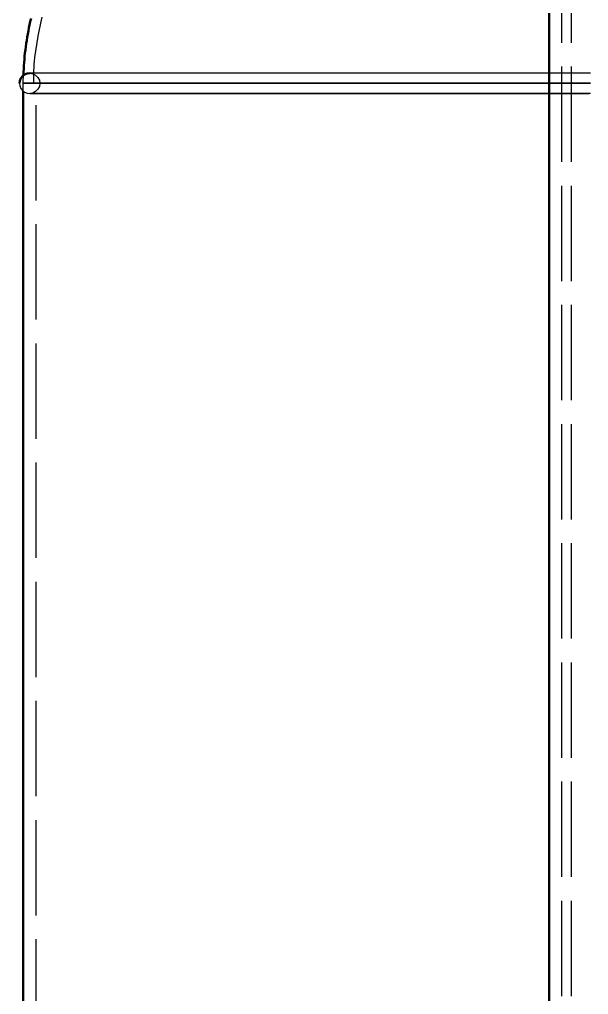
# Model space of a CAD drawing. Header units: millimetres. Extents: x 0 to 420, y 0 to 297.
# Drawn here: x 146.18 to 164.08, y 204.76 to 235.44 of the extents above; entities that cross this region are included whole.
import ezdxf

# ---------------------------------------------------------------- set-up
doc = ezdxf.new("R2010")
doc.units = ezdxf.units.MM
doc.linetypes.add('ISO02-TRAZOS', pattern=[3.75, 3, -0.75])
doc.layers.add('01-VISIBLE', color=7, linetype='CONTINUOUS', lineweight=50)
doc.layers.add('02-OCULTA', color=4, linetype='ISO02-TRAZOS', lineweight=25)

msp = doc.modelspace()

# ---------------------------------------------------------------- linework, layer by layer
at = {"layer": '01-VISIBLE'}
for p, q in [((162.849, 246.642), (162.849, 174.58)), ((146.299, 167.68), (146.299, 233.185))]:
    msp.add_line(p, q, dxfattribs=at)
for points in [[(146.302, 233.687), (146.306, 233.788), (146.31, 233.888), (146.316, 233.988), (146.323, 234.088), (146.331, 234.188), (146.341, 234.288), (146.351, 234.388), (146.363, 234.488), (146.376, 234.588), (146.39, 234.687), (146.405, 234.786), (146.421, 234.885), (146.439, 234.984), (146.457, 235.083), (146.477, 235.181), (146.497, 235.28), (146.519, 235.378), (146.542, 235.475)], [(146.499, 233.755), (146.416, 233.744), (146.339, 233.712), (146.272, 233.661), (146.221, 233.595), (146.189, 233.518), (146.179, 233.435)]]:
    msp.add_lwpolyline(points, dxfattribs=at)
at = {"layer": '02-OCULTA'}
for p, q in [((163.249, 140.96), (163.249, 246.1)), ((163.549, 140.96), (163.549, 246.1)), ((146.299, 233.185), (146.299, 233.435)), ((146.699, 136), (146.699, 233.435))]:
    msp.add_line(p, q, dxfattribs=at)
for points in [[(146.882, 235.52), (146.859, 235.422), (146.837, 235.324), (146.816, 235.226), (146.797, 235.127), (146.778, 235.029), (146.76, 234.93), (146.743, 234.831), (146.726, 234.732), (146.709, 234.633), (146.693, 234.534), (146.677, 234.435), (146.662, 234.336), (146.65, 234.236), (146.639, 234.137), (146.631, 234.037), (146.626, 233.936), (146.623, 233.836), (146.621, 233.736), (146.62, 233.635), (146.619, 233.535), (146.619, 233.435)], [(146.299, 233.435), (146.299, 233.477), (146.299, 233.519), (146.299, 233.561), (146.3, 233.603), (146.301, 233.645), (146.302, 233.687)], [(164.148, 233.755), (164.047, 233.755), (163.947, 233.755), (163.847, 233.755), (163.747, 233.755), (163.646, 233.755), (163.546, 233.755), (163.446, 233.755), (163.345, 233.755), (163.245, 233.755), (163.145, 233.755), (163.045, 233.755), (162.944, 233.755), (162.844, 233.755), (162.744, 233.755), (162.643, 233.755), (162.543, 233.755), (162.443, 233.755), (162.343, 233.755), (162.242, 233.755), (162.142, 233.755), (162.042, 233.755), (161.942, 233.755), (161.841, 233.755), (161.741, 233.755), (161.641, 233.755), (161.54, 233.755), (161.44, 233.755), (161.34, 233.755), (161.24, 233.755), (161.139, 233.755), (161.039, 233.755), (160.939, 233.755), (160.838, 233.755), (160.738, 233.755), (160.638, 233.755), (160.538, 233.755), (160.437, 233.755), (160.337, 233.755), (160.237, 233.755), (160.137, 233.755), (160.036, 233.755), (159.936, 233.755), (159.836, 233.755), (159.735, 233.755), (159.635, 233.755), (159.535, 233.755), (159.435, 233.755), (159.334, 233.755), (159.234, 233.755), (159.134, 233.755), (159.033, 233.755), (158.933, 233.755), (158.833, 233.755), (158.733, 233.755), (158.632, 233.755), (158.532, 233.755), (158.432, 233.755), (158.331, 233.755), (158.231, 233.755), (158.131, 233.755), (158.031, 233.755), (157.93, 233.755), (157.83, 233.755), (157.73, 233.755), (157.63, 233.755), (157.529, 233.755), (157.429, 233.755), (157.329, 233.755), (157.228, 233.755), (157.128, 233.755), (157.028, 233.755), (156.928, 233.755), (156.827, 233.755), (156.727, 233.755), (156.627, 233.755), (156.526, 233.755), (156.426, 233.755), (156.326, 233.755), (156.226, 233.755), (156.125, 233.755), (156.025, 233.755), (155.925, 233.755), (155.824, 233.755), (155.724, 233.755), (155.624, 233.755), (155.524, 233.755), (155.423, 233.755), (155.323, 233.755), (155.223, 233.755), (155.123, 233.755), (155.022, 233.755), (154.922, 233.755), (154.822, 233.755), (154.721, 233.755), (154.621, 233.755), (154.521, 233.755), (154.421, 233.755), (154.32, 233.755), (154.22, 233.755), (154.12, 233.755), (154.019, 233.755), (153.919, 233.755), (153.819, 233.755), (153.719, 233.755), (153.618, 233.755), (153.518, 233.755), (153.418, 233.755), (153.318, 233.755), (153.217, 233.755), (153.117, 233.755), (153.017, 233.755), (152.916, 233.755), (152.816, 233.755), (152.716, 233.755), (152.616, 233.755), (152.515, 233.755), (152.415, 233.755), (152.315, 233.755), (152.214, 233.755), (152.114, 233.755), (152.014, 233.755), (151.914, 233.755), (151.813, 233.755), (151.713, 233.755), (151.613, 233.755), (151.512, 233.755), (151.412, 233.755), (151.312, 233.755), (151.212, 233.755), (151.111, 233.755), (151.011, 233.755), (150.911, 233.755), (150.811, 233.755), (150.71, 233.755), (150.61, 233.755), (150.51, 233.755), (150.409, 233.755), (150.309, 233.755), (150.209, 233.755), (150.109, 233.755), (150.008, 233.755), (149.908, 233.755), (149.808, 233.755), (149.707, 233.755), (149.607, 233.755), (149.507, 233.755), (149.407, 233.755), (149.306, 233.755), (149.206, 233.755), (149.106, 233.755), (149.006, 233.755), (148.905, 233.755), (148.805, 233.755), (148.705, 233.755), (148.604, 233.755), (148.504, 233.755), (148.404, 233.755), (148.304, 233.755), (148.203, 233.755), (148.103, 233.755), (148.003, 233.755), (147.902, 233.755), (147.802, 233.755), (147.702, 233.755), (147.602, 233.755), (147.501, 233.755), (147.401, 233.755), (147.301, 233.755), (147.2, 233.755), (147.1, 233.755), (147, 233.755), (146.9, 233.755), (146.799, 233.755), (146.699, 233.755), (146.599, 233.755), (146.499, 233.755)], [(164.099, 233.755), (163.999, 233.755), (163.899, 233.755), (163.799, 233.755), (163.699, 233.755), (163.599, 233.755), (163.499, 233.755), (163.399, 233.755), (163.299, 233.755), (163.199, 233.755), (163.099, 233.755), (162.999, 233.755), (162.899, 233.755), (162.799, 233.755), (162.699, 233.755), (162.599, 233.755), (162.499, 233.755), (162.399, 233.755), (162.299, 233.755), (162.199, 233.755), (162.099, 233.755), (161.999, 233.755), (161.899, 233.755), (161.799, 233.755), (161.699, 233.755), (161.599, 233.755), (161.499, 233.755), (161.399, 233.755), (161.299, 233.755), (161.199, 233.755), (161.099, 233.755), (160.999, 233.755), (160.899, 233.755), (160.799, 233.755), (160.699, 233.755), (160.599, 233.755), (160.499, 233.755), (160.399, 233.755), (160.299, 233.755), (160.199, 233.755), (160.099, 233.755), (159.999, 233.755), (159.899, 233.755), (159.799, 233.755), (159.699, 233.755), (159.599, 233.755), (159.499, 233.755), (159.399, 233.755), (159.299, 233.755), (159.199, 233.755), (159.099, 233.755), (158.999, 233.755), (158.899, 233.755), (158.799, 233.755), (158.699, 233.755), (158.599, 233.755), (158.499, 233.755), (158.399, 233.755), (158.299, 233.755), (158.199, 233.755), (158.099, 233.755), (157.999, 233.755), (157.899, 233.755), (157.799, 233.755), (157.699, 233.755), (157.599, 233.755), (157.499, 233.755), (157.399, 233.755), (157.299, 233.755), (157.199, 233.755), (157.099, 233.755), (156.999, 233.755), (156.899, 233.755), (156.799, 233.755), (156.699, 233.755), (156.599, 233.755), (156.499, 233.755), (156.399, 233.755), (156.299, 233.755), (156.199, 233.755), (156.099, 233.755), (155.999, 233.755), (155.899, 233.755), (155.799, 233.755), (155.699, 233.755), (155.599, 233.755), (155.499, 233.755), (155.399, 233.755), (155.299, 233.755), (155.199, 233.755), (155.099, 233.755), (154.999, 233.755), (154.899, 233.755), (154.799, 233.755), (154.699, 233.755), (154.599, 233.755), (154.499, 233.755), (154.399, 233.755), (154.299, 233.755), (154.199, 233.755), (154.099, 233.755), (153.999, 233.755), (153.899, 233.755), (153.799, 233.755), (153.699, 233.755), (153.599, 233.755), (153.499, 233.755), (153.399, 233.755), (153.299, 233.755), (153.199, 233.755), (153.099, 233.755), (152.999, 233.755), (152.899, 233.755), (152.799, 233.755), (152.699, 233.755), (152.599, 233.755), (152.499, 233.755), (152.399, 233.755), (152.299, 233.755), (152.199, 233.755), (152.099, 233.755), (151.999, 233.755), (151.899, 233.755), (151.799, 233.755), (151.699, 233.755), (151.599, 233.755), (151.499, 233.755), (151.399, 233.755), (151.299, 233.755), (151.199, 233.755), (151.099, 233.755), (150.999, 233.755), (150.899, 233.755), (150.799, 233.755), (150.699, 233.755), (150.599, 233.755), (150.499, 233.755), (150.399, 233.755), (150.299, 233.755), (150.199, 233.755), (150.099, 233.755), (149.999, 233.755), (149.899, 233.755), (149.799, 233.755), (149.699, 233.755), (149.599, 233.755), (149.499, 233.755), (149.399, 233.755), (149.299, 233.755), (149.199, 233.755), (149.099, 233.755), (148.999, 233.755), (148.899, 233.755), (148.799, 233.755), (148.699, 233.755), (148.599, 233.755), (148.499, 233.755), (148.399, 233.755), (148.299, 233.755), (148.199, 233.755), (148.099, 233.755), (147.999, 233.755), (147.899, 233.755), (147.799, 233.755), (147.699, 233.755), (147.599, 233.755), (147.499, 233.755), (147.399, 233.755), (147.299, 233.755), (147.199, 233.755), (147.099, 233.755), (146.999, 233.755), (146.899, 233.755), (146.799, 233.755), (146.699, 233.755), (146.599, 233.755), (146.499, 233.755)], [(146.499, 233.755), (146.597, 233.739), (146.687, 233.694), (146.757, 233.623), (146.803, 233.534), (146.819, 233.435), (146.803, 233.336), (146.757, 233.247), (146.687, 233.176), (146.597, 233.13), (146.499, 233.115)], [(146.179, 233.435), (146.189, 233.352), (146.221, 233.275), (146.272, 233.209), (146.339, 233.158), (146.416, 233.126), (146.499, 233.115)], [(164.148, 233.435), (164.047, 233.435), (163.947, 233.435), (163.847, 233.435), (163.747, 233.435), (163.646, 233.435), (163.546, 233.435), (163.446, 233.435), (163.345, 233.435), (163.245, 233.435), (163.145, 233.435), (163.045, 233.435), (162.944, 233.435), (162.844, 233.435), (162.744, 233.435), (162.644, 233.435), (162.543, 233.435), (162.443, 233.435), (162.343, 233.435), (162.242, 233.435), (162.142, 233.435), (162.042, 233.435), (161.942, 233.435), (161.841, 233.435), (161.741, 233.435), (161.641, 233.435), (161.541, 233.435), (161.44, 233.435), (161.34, 233.435), (161.24, 233.435), (161.139, 233.435), (161.039, 233.435), (160.939, 233.435), (160.839, 233.435), (160.738, 233.435), (160.638, 233.435), (160.538, 233.435), (160.437, 233.435), (160.337, 233.435), (160.237, 233.435), (160.137, 233.435), (160.036, 233.435), (159.936, 233.435), (159.836, 233.435), (159.736, 233.435), (159.635, 233.435), (159.535, 233.435), (159.435, 233.435), (159.334, 233.435), (159.234, 233.435), (159.134, 233.435), (159.034, 233.435), (158.933, 233.435), (158.833, 233.435), (158.733, 233.435), (158.632, 233.435), (158.532, 233.435), (158.432, 233.435), (158.332, 233.435), (158.231, 233.435), (158.131, 233.435), (158.031, 233.435), (157.931, 233.435), (157.83, 233.435), (157.73, 233.435), (157.63, 233.435), (157.529, 233.435), (157.429, 233.435), (157.329, 233.435), (157.229, 233.435), (157.128, 233.435), (157.028, 233.435), (156.928, 233.435), (156.828, 233.435), (156.727, 233.435), (156.627, 233.435), (156.527, 233.435), (156.426, 233.435), (156.326, 233.435), (156.226, 233.435), (156.126, 233.435), (156.025, 233.435), (155.925, 233.435), (155.825, 233.435), (155.724, 233.435), (155.624, 233.435), (155.524, 233.435), (155.424, 233.435), (155.323, 233.435), (155.223, 233.435), (155.123, 233.435), (155.023, 233.435), (154.922, 233.435), (154.822, 233.435), (154.722, 233.435), (154.621, 233.435), (154.521, 233.435), (154.421, 233.435), (154.321, 233.435), (154.22, 233.435), (154.12, 233.435), (154.02, 233.435), (153.92, 233.435), (153.819, 233.435), (153.719, 233.435), (153.619, 233.435), (153.518, 233.435), (153.418, 233.435), (153.318, 233.435), (153.218, 233.435), (153.117, 233.435), (153.017, 233.435), (152.917, 233.435), (152.816, 233.435), (152.716, 233.435), (152.616, 233.435), (152.516, 233.435), (152.415, 233.435), (152.315, 233.435), (152.215, 233.435), (152.115, 233.435), (152.014, 233.435), (151.914, 233.435), (151.814, 233.435), (151.713, 233.435), (151.613, 233.435), (151.513, 233.435), (151.413, 233.435), (151.312, 233.435), (151.212, 233.435), (151.112, 233.435), (151.012, 233.435), (150.911, 233.435), (150.811, 233.435), (150.711, 233.435), (150.61, 233.435), (150.51, 233.435), (150.41, 233.435), (150.31, 233.435), (150.209, 233.435), (150.109, 233.435), (150.009, 233.435), (149.908, 233.435), (149.808, 233.435), (149.708, 233.435), (149.608, 233.435), (149.507, 233.435), (149.407, 233.435), (149.307, 233.435), (149.207, 233.435), (149.106, 233.435), (149.006, 233.435), (148.906, 233.435), (148.805, 233.435), (148.705, 233.435), (148.605, 233.435), (148.505, 233.435), (148.404, 233.435), (148.304, 233.435), (148.204, 233.435), (148.103, 233.435), (148.003, 233.435), (147.903, 233.435), (147.803, 233.435), (147.702, 233.435), (147.602, 233.435), (147.502, 233.435), (147.402, 233.435), (147.301, 233.435), (147.201, 233.435), (147.101, 233.435), (147, 233.435), (146.9, 233.435), (146.8, 233.435), (146.7, 233.435), (146.599, 233.435), (146.499, 233.435), (146.399, 233.435), (146.299, 233.435)], [(146.299, 233.435), (146.399, 233.435), (146.499, 233.435), (146.599, 233.435), (146.699, 233.435), (146.799, 233.435), (146.899, 233.435), (146.999, 233.435), (147.099, 233.435), (147.199, 233.435), (147.299, 233.435), (147.399, 233.435), (147.499, 233.435), (147.599, 233.435), (147.699, 233.435), (147.799, 233.435), (147.899, 233.435), (147.999, 233.435), (148.099, 233.435), (148.199, 233.435), (148.299, 233.435), (148.399, 233.435), (148.499, 233.435), (148.599, 233.435), (148.699, 233.435), (148.799, 233.435), (148.899, 233.435), (148.999, 233.435), (149.099, 233.435), (149.199, 233.435), (149.299, 233.435), (149.399, 233.435), (149.499, 233.435), (149.599, 233.435), (149.699, 233.435), (149.799, 233.435), (149.899, 233.435), (149.999, 233.435), (150.099, 233.435), (150.199, 233.435), (150.299, 233.435), (150.399, 233.435), (150.499, 233.435), (150.599, 233.435), (150.699, 233.435), (150.799, 233.435), (150.899, 233.435), (150.999, 233.435), (151.099, 233.435), (151.199, 233.435), (151.299, 233.435), (151.399, 233.435), (151.499, 233.435), (151.599, 233.435), (151.699, 233.435), (151.799, 233.435), (151.899, 233.435), (151.999, 233.435), (152.099, 233.435), (152.199, 233.435), (152.299, 233.435), (152.399, 233.435), (152.499, 233.435), (152.599, 233.435), (152.699, 233.435), (152.799, 233.435), (152.899, 233.435), (152.999, 233.435), (153.099, 233.435), (153.199, 233.435), (153.299, 233.435), (153.399, 233.435), (153.499, 233.435), (153.599, 233.435), (153.699, 233.435), (153.799, 233.435), (153.899, 233.435), (153.999, 233.435), (154.099, 233.435), (154.199, 233.435), (154.299, 233.435), (154.399, 233.435), (154.499, 233.435), (154.599, 233.435), (154.699, 233.435), (154.799, 233.435), (154.899, 233.435), (154.999, 233.435), (155.099, 233.435), (155.199, 233.435), (155.299, 233.435), (155.399, 233.435), (155.499, 233.435), (155.599, 233.435), (155.699, 233.435), (155.799, 233.435), (155.899, 233.435), (155.999, 233.435), (156.099, 233.435), (156.199, 233.435), (156.299, 233.435), (156.399, 233.435), (156.499, 233.435), (156.599, 233.435), (156.699, 233.435), (156.799, 233.435), (156.899, 233.435), (156.999, 233.435), (157.099, 233.435), (157.199, 233.435), (157.299, 233.435), (157.399, 233.435), (157.499, 233.435), (157.599, 233.435), (157.699, 233.435), (157.799, 233.435), (157.899, 233.435), (157.999, 233.435), (158.099, 233.435), (158.199, 233.435), (158.299, 233.435), (158.399, 233.435), (158.499, 233.435), (158.599, 233.435), (158.699, 233.435), (158.799, 233.435), (158.899, 233.435), (158.999, 233.435), (159.099, 233.435), (159.199, 233.435), (159.299, 233.435), (159.399, 233.435), (159.499, 233.435), (159.599, 233.435), (159.699, 233.435), (159.799, 233.435), (159.899, 233.435), (159.999, 233.435), (160.099, 233.435), (160.199, 233.435), (160.299, 233.435), (160.399, 233.435), (160.499, 233.435), (160.599, 233.435), (160.699, 233.435), (160.799, 233.435), (160.899, 233.435), (160.999, 233.435), (161.099, 233.435), (161.199, 233.435), (161.299, 233.435), (161.399, 233.435), (161.499, 233.435), (161.599, 233.435), (161.699, 233.435), (161.799, 233.435), (161.899, 233.435), (161.999, 233.435), (162.099, 233.435), (162.199, 233.435), (162.299, 233.435), (162.399, 233.435), (162.499, 233.435), (162.599, 233.435), (162.699, 233.435), (162.799, 233.435), (162.899, 233.435), (162.999, 233.435), (163.099, 233.435), (163.199, 233.435), (163.299, 233.435), (163.399, 233.435), (163.499, 233.435), (163.599, 233.435), (163.699, 233.435), (163.799, 233.435), (163.899, 233.435), (163.999, 233.435), (164.099, 233.435)], [(164.148, 233.435), (164.047, 233.435), (163.947, 233.435), (163.847, 233.435), (163.747, 233.435), (163.646, 233.435), (163.546, 233.435), (163.446, 233.435), (163.345, 233.435), (163.245, 233.435), (163.145, 233.435), (163.045, 233.435), (162.944, 233.435), (162.844, 233.435), (162.744, 233.435), (162.644, 233.435), (162.543, 233.435), (162.443, 233.435), (162.343, 233.435), (162.242, 233.435), (162.142, 233.435), (162.042, 233.435), (161.942, 233.435), (161.841, 233.435), (161.741, 233.435), (161.641, 233.435), (161.541, 233.435), (161.44, 233.435), (161.34, 233.435), (161.24, 233.435), (161.139, 233.435), (161.039, 233.435), (160.939, 233.435), (160.839, 233.435), (160.738, 233.435), (160.638, 233.435), (160.538, 233.435), (160.437, 233.435), (160.337, 233.435), (160.237, 233.435), (160.137, 233.435), (160.036, 233.435), (159.936, 233.435), (159.836, 233.435), (159.736, 233.435), (159.635, 233.435), (159.535, 233.435), (159.435, 233.435), (159.334, 233.435), (159.234, 233.435), (159.134, 233.435), (159.034, 233.435), (158.933, 233.435), (158.833, 233.435), (158.733, 233.435), (158.632, 233.435), (158.532, 233.435), (158.432, 233.435), (158.332, 233.435), (158.231, 233.435), (158.131, 233.435), (158.031, 233.435), (157.931, 233.435), (157.83, 233.435), (157.73, 233.435), (157.63, 233.435), (157.529, 233.435), (157.429, 233.435), (157.329, 233.435), (157.229, 233.435), (157.128, 233.435), (157.028, 233.435), (156.928, 233.435), (156.828, 233.435), (156.727, 233.435), (156.627, 233.435), (156.527, 233.435), (156.426, 233.435), (156.326, 233.435), (156.226, 233.435), (156.126, 233.435), (156.025, 233.435), (155.925, 233.435), (155.825, 233.435), (155.724, 233.435), (155.624, 233.435), (155.524, 233.435), (155.424, 233.435), (155.323, 233.435), (155.223, 233.435), (155.123, 233.435), (155.023, 233.435), (154.922, 233.435), (154.822, 233.435), (154.722, 233.435), (154.621, 233.435), (154.521, 233.435), (154.421, 233.435), (154.321, 233.435), (154.22, 233.435), (154.12, 233.435), (154.02, 233.435), (153.92, 233.435), (153.819, 233.435), (153.719, 233.435), (153.619, 233.435), (153.518, 233.435), (153.418, 233.435), (153.318, 233.435), (153.218, 233.435), (153.117, 233.435), (153.017, 233.435), (152.917, 233.435), (152.816, 233.435), (152.716, 233.435), (152.616, 233.435), (152.516, 233.435), (152.415, 233.435), (152.315, 233.435), (152.215, 233.435), (152.115, 233.435), (152.014, 233.435), (151.914, 233.435), (151.814, 233.435), (151.713, 233.435), (151.613, 233.435), (151.513, 233.435), (151.413, 233.435), (151.312, 233.435), (151.212, 233.435), (151.112, 233.435), (151.012, 233.435), (150.911, 233.435), (150.811, 233.435), (150.711, 233.435), (150.61, 233.435), (150.51, 233.435), (150.41, 233.435), (150.31, 233.435), (150.209, 233.435), (150.109, 233.435), (150.009, 233.435), (149.908, 233.435), (149.808, 233.435), (149.708, 233.435), (149.608, 233.435), (149.507, 233.435), (149.407, 233.435), (149.307, 233.435), (149.207, 233.435), (149.106, 233.435), (149.006, 233.435), (148.906, 233.435), (148.805, 233.435), (148.705, 233.435), (148.605, 233.435), (148.505, 233.435), (148.404, 233.435), (148.304, 233.435), (148.204, 233.435), (148.103, 233.435), (148.003, 233.435), (147.903, 233.435), (147.803, 233.435), (147.702, 233.435), (147.602, 233.435), (147.502, 233.435), (147.402, 233.435), (147.301, 233.435), (147.201, 233.435), (147.101, 233.435), (147, 233.435), (146.9, 233.435), (146.8, 233.435), (146.7, 233.435), (146.599, 233.435), (146.499, 233.435), (146.399, 233.435), (146.299, 233.435)], [(146.299, 233.435), (146.399, 233.435), (146.499, 233.435), (146.599, 233.435), (146.699, 233.435), (146.799, 233.435), (146.899, 233.435), (146.999, 233.435), (147.099, 233.435), (147.199, 233.435), (147.299, 233.435), (147.399, 233.435), (147.499, 233.435), (147.599, 233.435), (147.699, 233.435), (147.799, 233.435), (147.899, 233.435), (147.999, 233.435), (148.099, 233.435), (148.199, 233.435), (148.299, 233.435), (148.399, 233.435), (148.499, 233.435), (148.599, 233.435), (148.699, 233.435), (148.799, 233.435), (148.899, 233.435), (148.999, 233.435), (149.099, 233.435), (149.199, 233.435), (149.299, 233.435), (149.399, 233.435), (149.499, 233.435), (149.599, 233.435), (149.699, 233.435), (149.799, 233.435), (149.899, 233.435), (149.999, 233.435), (150.099, 233.435), (150.199, 233.435), (150.299, 233.435), (150.399, 233.435), (150.499, 233.435), (150.599, 233.435), (150.699, 233.435), (150.799, 233.435), (150.899, 233.435), (150.999, 233.435), (151.099, 233.435), (151.199, 233.435), (151.299, 233.435), (151.399, 233.435), (151.499, 233.435), (151.599, 233.435), (151.699, 233.435), (151.799, 233.435), (151.899, 233.435), (151.999, 233.435), (152.099, 233.435), (152.199, 233.435), (152.299, 233.435), (152.399, 233.435), (152.499, 233.435), (152.599, 233.435), (152.699, 233.435), (152.799, 233.435), (152.899, 233.435), (152.999, 233.435), (153.099, 233.435), (153.199, 233.435), (153.299, 233.435), (153.399, 233.435), (153.499, 233.435), (153.599, 233.435), (153.699, 233.435), (153.799, 233.435), (153.899, 233.435), (153.999, 233.435), (154.099, 233.435), (154.199, 233.435), (154.299, 233.435), (154.399, 233.435), (154.499, 233.435), (154.599, 233.435), (154.699, 233.435), (154.799, 233.435), (154.899, 233.435), (154.999, 233.435), (155.099, 233.435), (155.199, 233.435), (155.299, 233.435), (155.399, 233.435), (155.499, 233.435), (155.599, 233.435), (155.699, 233.435), (155.799, 233.435), (155.899, 233.435), (155.999, 233.435), (156.099, 233.435), (156.199, 233.435), (156.299, 233.435), (156.399, 233.435), (156.499, 233.435), (156.599, 233.435), (156.699, 233.435), (156.799, 233.435), (156.899, 233.435), (156.999, 233.435), (157.099, 233.435), (157.199, 233.435), (157.299, 233.435), (157.399, 233.435), (157.499, 233.435), (157.599, 233.435), (157.699, 233.435), (157.799, 233.435), (157.899, 233.435), (157.999, 233.435), (158.099, 233.435), (158.199, 233.435), (158.299, 233.435), (158.399, 233.435), (158.499, 233.435), (158.599, 233.435), (158.699, 233.435), (158.799, 233.435), (158.899, 233.435), (158.999, 233.435), (159.099, 233.435), (159.199, 233.435), (159.299, 233.435), (159.399, 233.435), (159.499, 233.435), (159.599, 233.435), (159.699, 233.435), (159.799, 233.435), (159.899, 233.435), (159.999, 233.435), (160.099, 233.435), (160.199, 233.435), (160.299, 233.435), (160.399, 233.435), (160.499, 233.435), (160.599, 233.435), (160.699, 233.435), (160.799, 233.435), (160.899, 233.435), (160.999, 233.435), (161.099, 233.435), (161.199, 233.435), (161.299, 233.435), (161.399, 233.435), (161.499, 233.435), (161.599, 233.435), (161.699, 233.435), (161.799, 233.435), (161.899, 233.435), (161.999, 233.435), (162.099, 233.435), (162.199, 233.435), (162.299, 233.435), (162.399, 233.435), (162.499, 233.435), (162.599, 233.435), (162.699, 233.435), (162.799, 233.435), (162.899, 233.435), (162.999, 233.435), (163.099, 233.435), (163.199, 233.435), (163.299, 233.435), (163.399, 233.435), (163.499, 233.435), (163.599, 233.435), (163.699, 233.435), (163.799, 233.435), (163.899, 233.435), (163.999, 233.435), (164.099, 233.435)], [(164.148, 233.435), (164.048, 233.435), (163.948, 233.435), (163.848, 233.435), (163.747, 233.435), (163.647, 233.435), (163.547, 233.435), (163.447, 233.435), (163.347, 233.435), (163.246, 233.435), (163.146, 233.435), (163.046, 233.435), (162.946, 233.435), (162.846, 233.435), (162.746, 233.435), (162.645, 233.435), (162.545, 233.435), (162.445, 233.435), (162.345, 233.435), (162.245, 233.435), (162.145, 233.435), (162.044, 233.435), (161.944, 233.435), (161.844, 233.435), (161.744, 233.435), (161.644, 233.435), (161.544, 233.435), (161.443, 233.435), (161.343, 233.435), (161.243, 233.435), (161.143, 233.435), (161.043, 233.435), (160.943, 233.435), (160.842, 233.435), (160.742, 233.435), (160.642, 233.435), (160.542, 233.435), (160.442, 233.435), (160.342, 233.435), (160.241, 233.435), (160.141, 233.435), (160.041, 233.435), (159.941, 233.435), (159.841, 233.435), (159.741, 233.435), (159.64, 233.435), (159.54, 233.435), (159.44, 233.435), (159.34, 233.435), (159.24, 233.435), (159.14, 233.435), (159.039, 233.435), (158.939, 233.435), (158.839, 233.435), (158.739, 233.435), (158.639, 233.435), (158.539, 233.435), (158.438, 233.435), (158.338, 233.435), (158.238, 233.435), (158.138, 233.435), (158.038, 233.435), (157.938, 233.435), (157.837, 233.435), (157.737, 233.435), (157.637, 233.435), (157.537, 233.435), (157.437, 233.435), (157.337, 233.435), (157.236, 233.435), (157.136, 233.435), (157.036, 233.435), (156.936, 233.435), (156.836, 233.435), (156.736, 233.435), (156.635, 233.435), (156.535, 233.435), (156.435, 233.435), (156.335, 233.435), (156.235, 233.435), (156.135, 233.435), (156.034, 233.435), (155.934, 233.435), (155.834, 233.435), (155.734, 233.435), (155.634, 233.435), (155.534, 233.435), (155.433, 233.435), (155.333, 233.435), (155.233, 233.435), (155.133, 233.435), (155.033, 233.435), (154.933, 233.435), (154.832, 233.435), (154.732, 233.435), (154.632, 233.435), (154.532, 233.435), (154.432, 233.435), (154.331, 233.435), (154.231, 233.435), (154.131, 233.435), (154.031, 233.435), (153.931, 233.435), (153.831, 233.435), (153.73, 233.435), (153.63, 233.435), (153.53, 233.435), (153.43, 233.435), (153.33, 233.435), (153.23, 233.435), (153.129, 233.435), (153.029, 233.435), (152.929, 233.435), (152.829, 233.435), (152.729, 233.435), (152.629, 233.435), (152.528, 233.435), (152.428, 233.435), (152.328, 233.435), (152.228, 233.435), (152.128, 233.435), (152.028, 233.435), (151.927, 233.435), (151.827, 233.435), (151.727, 233.435), (151.627, 233.435), (151.527, 233.435), (151.427, 233.435), (151.326, 233.435), (151.226, 233.435), (151.126, 233.435), (151.026, 233.435), (150.926, 233.435), (150.826, 233.435), (150.725, 233.435), (150.625, 233.435), (150.525, 233.435), (150.425, 233.435), (150.325, 233.435), (150.225, 233.435), (150.124, 233.435), (150.024, 233.435), (149.924, 233.435), (149.824, 233.435), (149.724, 233.435), (149.624, 233.435), (149.523, 233.435), (149.423, 233.435), (149.323, 233.435), (149.223, 233.435), (149.123, 233.435), (149.023, 233.435), (148.922, 233.435), (148.822, 233.435), (148.722, 233.435), (148.622, 233.435), (148.522, 233.435), (148.422, 233.435), (148.321, 233.435), (148.221, 233.435), (148.121, 233.435), (148.021, 233.435), (147.921, 233.435), (147.821, 233.435), (147.72, 233.435), (147.62, 233.435), (147.52, 233.435), (147.42, 233.435), (147.32, 233.435), (147.22, 233.435), (147.119, 233.435), (147.019, 233.435), (146.919, 233.435), (146.819, 233.435), (146.719, 233.435), (146.619, 233.435)], [(146.619, 233.435), (146.719, 233.435), (146.819, 233.435), (146.919, 233.435), (147.019, 233.435), (147.119, 233.435), (147.22, 233.435), (147.32, 233.435), (147.42, 233.435), (147.52, 233.435), (147.62, 233.435), (147.72, 233.435), (147.821, 233.435), (147.921, 233.435), (148.021, 233.435), (148.121, 233.435), (148.221, 233.435), (148.321, 233.435), (148.422, 233.435), (148.522, 233.435), (148.622, 233.435), (148.722, 233.435), (148.822, 233.435), (148.922, 233.435), (149.023, 233.435), (149.123, 233.435), (149.223, 233.435), (149.323, 233.435), (149.423, 233.435), (149.523, 233.435), (149.624, 233.435), (149.724, 233.435), (149.824, 233.435), (149.924, 233.435), (150.024, 233.435), (150.124, 233.435), (150.225, 233.435), (150.325, 233.435), (150.425, 233.435), (150.525, 233.435), (150.625, 233.435), (150.725, 233.435), (150.826, 233.435), (150.926, 233.435), (151.026, 233.435), (151.126, 233.435), (151.226, 233.435), (151.326, 233.435), (151.427, 233.435), (151.527, 233.435), (151.627, 233.435), (151.727, 233.435), (151.827, 233.435), (151.927, 233.435), (152.028, 233.435), (152.128, 233.435), (152.228, 233.435), (152.328, 233.435), (152.428, 233.435), (152.528, 233.435), (152.629, 233.435), (152.729, 233.435), (152.829, 233.435), (152.929, 233.435), (153.029, 233.435), (153.129, 233.435), (153.23, 233.435), (153.33, 233.435), (153.43, 233.435), (153.53, 233.435), (153.63, 233.435), (153.73, 233.435), (153.831, 233.435), (153.931, 233.435), (154.031, 233.435), (154.131, 233.435), (154.231, 233.435), (154.331, 233.435), (154.432, 233.435), (154.532, 233.435), (154.632, 233.435), (154.732, 233.435), (154.832, 233.435), (154.933, 233.435), (155.033, 233.435), (155.133, 233.435), (155.233, 233.435), (155.333, 233.435), (155.433, 233.435), (155.534, 233.435), (155.634, 233.435), (155.734, 233.435), (155.834, 233.435), (155.934, 233.435), (156.034, 233.435), (156.135, 233.435), (156.235, 233.435), (156.335, 233.435), (156.435, 233.435), (156.535, 233.435), (156.635, 233.435), (156.736, 233.435), (156.836, 233.435), (156.936, 233.435), (157.036, 233.435), (157.136, 233.435), (157.236, 233.435), (157.337, 233.435), (157.437, 233.435), (157.537, 233.435), (157.637, 233.435), (157.737, 233.435), (157.837, 233.435), (157.938, 233.435), (158.038, 233.435), (158.138, 233.435), (158.238, 233.435), (158.338, 233.435), (158.438, 233.435), (158.539, 233.435), (158.639, 233.435), (158.739, 233.435), (158.839, 233.435), (158.939, 233.435), (159.039, 233.435), (159.14, 233.435), (159.24, 233.435), (159.34, 233.435), (159.44, 233.435), (159.54, 233.435), (159.64, 233.435), (159.741, 233.435), (159.841, 233.435), (159.941, 233.435), (160.041, 233.435), (160.141, 233.435), (160.241, 233.435), (160.342, 233.435), (160.442, 233.435), (160.542, 233.435), (160.642, 233.435), (160.742, 233.435), (160.842, 233.435), (160.943, 233.435), (161.043, 233.435), (161.143, 233.435), (161.243, 233.435), (161.343, 233.435), (161.443, 233.435), (161.544, 233.435), (161.644, 233.435), (161.744, 233.435), (161.844, 233.435), (161.944, 233.435), (162.044, 233.435), (162.145, 233.435), (162.245, 233.435), (162.345, 233.435), (162.445, 233.435), (162.545, 233.435), (162.645, 233.435), (162.746, 233.435), (162.846, 233.435), (162.946, 233.435), (163.046, 233.435), (163.146, 233.435), (163.246, 233.435), (163.347, 233.435), (163.447, 233.435), (163.547, 233.435), (163.647, 233.435), (163.747, 233.435), (163.848, 233.435), (163.948, 233.435), (164.048, 233.435), (164.148, 233.435)], [(164.148, 233.435), (164.047, 233.435), (163.947, 233.435), (163.847, 233.435), (163.747, 233.435), (163.646, 233.435), (163.546, 233.435), (163.446, 233.435), (163.345, 233.435), (163.245, 233.435), (163.145, 233.435), (163.045, 233.435), (162.944, 233.435), (162.844, 233.435), (162.744, 233.435), (162.643, 233.435), (162.543, 233.435), (162.443, 233.435), (162.343, 233.435), (162.242, 233.435), (162.142, 233.435), (162.042, 233.435), (161.941, 233.435), (161.841, 233.435), (161.741, 233.435), (161.641, 233.435), (161.54, 233.435), (161.44, 233.435), (161.34, 233.435), (161.239, 233.435), (161.139, 233.435), (161.039, 233.435), (160.939, 233.435), (160.838, 233.435), (160.738, 233.435), (160.638, 233.435), (160.538, 233.435), (160.437, 233.435), (160.337, 233.435), (160.237, 233.435), (160.136, 233.435), (160.036, 233.435), (159.936, 233.435), (159.836, 233.435), (159.735, 233.435), (159.635, 233.435), (159.535, 233.435), (159.434, 233.435), (159.334, 233.435), (159.234, 233.435), (159.134, 233.435), (159.033, 233.435), (158.933, 233.435), (158.833, 233.435), (158.732, 233.435), (158.632, 233.435), (158.532, 233.435), (158.432, 233.435), (158.331, 233.435), (158.231, 233.435), (158.131, 233.435), (158.03, 233.435), (157.93, 233.435), (157.83, 233.435), (157.73, 233.435), (157.629, 233.435), (157.529, 233.435), (157.429, 233.435), (157.328, 233.435), (157.228, 233.435), (157.128, 233.435), (157.028, 233.435), (156.927, 233.435), (156.827, 233.435), (156.727, 233.435), (156.626, 233.435), (156.526, 233.435), (156.426, 233.435), (156.326, 233.435), (156.225, 233.435), (156.125, 233.435), (156.025, 233.435), (155.925, 233.435), (155.824, 233.435), (155.724, 233.435), (155.624, 233.435), (155.523, 233.435), (155.423, 233.435), (155.323, 233.435), (155.223, 233.435), (155.122, 233.435), (155.022, 233.435), (154.922, 233.435), (154.821, 233.435), (154.721, 233.435), (154.621, 233.435), (154.521, 233.435), (154.42, 233.435), (154.32, 233.435), (154.22, 233.435), (154.119, 233.435), (154.019, 233.435), (153.919, 233.435), (153.819, 233.435), (153.718, 233.435), (153.618, 233.435), (153.518, 233.435), (153.417, 233.435), (153.317, 233.435), (153.217, 233.435), (153.117, 233.435), (153.016, 233.435), (152.916, 233.435), (152.816, 233.435), (152.715, 233.435), (152.615, 233.435), (152.515, 233.435), (152.415, 233.435), (152.314, 233.435), (152.214, 233.435), (152.114, 233.435), (152.013, 233.435), (151.913, 233.435), (151.813, 233.435), (151.713, 233.435), (151.612, 233.435), (151.512, 233.435), (151.412, 233.435), (151.312, 233.435), (151.211, 233.435), (151.111, 233.435), (151.011, 233.435), (150.91, 233.435), (150.81, 233.435), (150.71, 233.435), (150.61, 233.435), (150.509, 233.435), (150.409, 233.435), (150.309, 233.435), (150.208, 233.435), (150.108, 233.435), (150.008, 233.435), (149.908, 233.435), (149.807, 233.435), (149.707, 233.435), (149.607, 233.435), (149.506, 233.435), (149.406, 233.435), (149.306, 233.435), (149.206, 233.435), (149.105, 233.435), (149.005, 233.435), (148.905, 233.435), (148.804, 233.435), (148.704, 233.435), (148.604, 233.435), (148.504, 233.435), (148.403, 233.435), (148.303, 233.435), (148.203, 233.435), (148.102, 233.435), (148.002, 233.435), (147.902, 233.435), (147.802, 233.435), (147.701, 233.435), (147.601, 233.435), (147.501, 233.435), (147.4, 233.435), (147.3, 233.435), (147.2, 233.435), (147.1, 233.435), (146.999, 233.435), (146.899, 233.435), (146.799, 233.435), (146.699, 233.435)], [(146.699, 233.435), (146.799, 233.435), (146.899, 233.435), (146.999, 233.435), (147.099, 233.435), (147.199, 233.435), (147.299, 233.435), (147.399, 233.435), (147.499, 233.435), (147.599, 233.435), (147.699, 233.435), (147.799, 233.435), (147.899, 233.435), (147.999, 233.435), (148.099, 233.435), (148.199, 233.435), (148.299, 233.435), (148.399, 233.435), (148.499, 233.435), (148.599, 233.435), (148.699, 233.435), (148.799, 233.435), (148.899, 233.435), (148.999, 233.435), (149.099, 233.435), (149.199, 233.435), (149.299, 233.435), (149.399, 233.435), (149.499, 233.435), (149.599, 233.435), (149.699, 233.435), (149.799, 233.435), (149.899, 233.435), (149.999, 233.435), (150.099, 233.435), (150.199, 233.435), (150.299, 233.435), (150.399, 233.435), (150.499, 233.435), (150.599, 233.435), (150.699, 233.435), (150.799, 233.435), (150.899, 233.435), (150.999, 233.435), (151.099, 233.435), (151.199, 233.435), (151.299, 233.435), (151.399, 233.435), (151.499, 233.435), (151.599, 233.435), (151.699, 233.435), (151.799, 233.435), (151.899, 233.435), (151.999, 233.435), (152.099, 233.435), (152.199, 233.435), (152.299, 233.435), (152.399, 233.435), (152.499, 233.435), (152.599, 233.435), (152.699, 233.435), (152.799, 233.435), (152.899, 233.435), (152.999, 233.435), (153.099, 233.435), (153.199, 233.435), (153.299, 233.435), (153.399, 233.435), (153.499, 233.435), (153.599, 233.435), (153.699, 233.435), (153.799, 233.435), (153.899, 233.435), (153.999, 233.435), (154.099, 233.435), (154.199, 233.435), (154.299, 233.435), (154.399, 233.435), (154.499, 233.435), (154.599, 233.435), (154.699, 233.435), (154.799, 233.435), (154.899, 233.435), (154.999, 233.435), (155.099, 233.435), (155.199, 233.435), (155.299, 233.435), (155.399, 233.435), (155.499, 233.435), (155.599, 233.435), (155.699, 233.435), (155.799, 233.435), (155.899, 233.435), (155.999, 233.435), (156.099, 233.435), (156.199, 233.435), (156.299, 233.435), (156.399, 233.435), (156.499, 233.435), (156.599, 233.435), (156.699, 233.435), (156.799, 233.435), (156.899, 233.435), (156.999, 233.435), (157.099, 233.435), (157.199, 233.435), (157.299, 233.435), (157.399, 233.435), (157.499, 233.435), (157.599, 233.435), (157.699, 233.435), (157.799, 233.435), (157.899, 233.435), (157.999, 233.435), (158.099, 233.435), (158.199, 233.435), (158.299, 233.435), (158.399, 233.435), (158.499, 233.435), (158.599, 233.435), (158.699, 233.435), (158.799, 233.435), (158.899, 233.435), (158.999, 233.435), (159.099, 233.435), (159.199, 233.435), (159.299, 233.435), (159.399, 233.435), (159.499, 233.435), (159.599, 233.435), (159.699, 233.435), (159.799, 233.435), (159.899, 233.435), (159.999, 233.435), (160.099, 233.435), (160.199, 233.435), (160.299, 233.435), (160.399, 233.435), (160.499, 233.435), (160.599, 233.435), (160.699, 233.435), (160.799, 233.435), (160.899, 233.435), (160.999, 233.435), (161.099, 233.435), (161.199, 233.435), (161.299, 233.435), (161.399, 233.435), (161.499, 233.435), (161.599, 233.435), (161.699, 233.435), (161.799, 233.435), (161.899, 233.435), (161.999, 233.435), (162.099, 233.435), (162.199, 233.435), (162.299, 233.435), (162.399, 233.435), (162.499, 233.435), (162.599, 233.435), (162.699, 233.435), (162.799, 233.435), (162.899, 233.435), (162.999, 233.435), (163.099, 233.435), (163.199, 233.435), (163.299, 233.435), (163.399, 233.435), (163.499, 233.435), (163.599, 233.435), (163.699, 233.435), (163.799, 233.435), (163.899, 233.435), (163.999, 233.435), (164.099, 233.435)], [(164.148, 233.115), (164.047, 233.115), (163.947, 233.115), (163.847, 233.115), (163.747, 233.115), (163.646, 233.115), (163.546, 233.115), (163.446, 233.115), (163.345, 233.115), (163.245, 233.115), (163.145, 233.115), (163.045, 233.115), (162.944, 233.115), (162.844, 233.115), (162.744, 233.115), (162.643, 233.115), (162.543, 233.115), (162.443, 233.115), (162.343, 233.115), (162.242, 233.115), (162.142, 233.115), (162.042, 233.115), (161.942, 233.115), (161.841, 233.115), (161.741, 233.115), (161.641, 233.115), (161.54, 233.115), (161.44, 233.115), (161.34, 233.115), (161.24, 233.115), (161.139, 233.115), (161.039, 233.115), (160.939, 233.115), (160.838, 233.115), (160.738, 233.115), (160.638, 233.115), (160.538, 233.115), (160.437, 233.115), (160.337, 233.115), (160.237, 233.115), (160.137, 233.115), (160.036, 233.115), (159.936, 233.115), (159.836, 233.115), (159.735, 233.115), (159.635, 233.115), (159.535, 233.115), (159.435, 233.115), (159.334, 233.115), (159.234, 233.115), (159.134, 233.115), (159.033, 233.115), (158.933, 233.115), (158.833, 233.115), (158.733, 233.115), (158.632, 233.115), (158.532, 233.115), (158.432, 233.115), (158.331, 233.115), (158.231, 233.115), (158.131, 233.115), (158.031, 233.115), (157.93, 233.115), (157.83, 233.115), (157.73, 233.115), (157.63, 233.115), (157.529, 233.115), (157.429, 233.115), (157.329, 233.115), (157.228, 233.115), (157.128, 233.115), (157.028, 233.115), (156.928, 233.115), (156.827, 233.115), (156.727, 233.115), (156.627, 233.115), (156.526, 233.115), (156.426, 233.115), (156.326, 233.115), (156.226, 233.115), (156.125, 233.115), (156.025, 233.115), (155.925, 233.115), (155.824, 233.115), (155.724, 233.115), (155.624, 233.115), (155.524, 233.115), (155.423, 233.115), (155.323, 233.115), (155.223, 233.115), (155.123, 233.115), (155.022, 233.115), (154.922, 233.115), (154.822, 233.115), (154.721, 233.115), (154.621, 233.115), (154.521, 233.115), (154.421, 233.115), (154.32, 233.115), (154.22, 233.115), (154.12, 233.115), (154.019, 233.115), (153.919, 233.115), (153.819, 233.115), (153.719, 233.115), (153.618, 233.115), (153.518, 233.115), (153.418, 233.115), (153.318, 233.115), (153.217, 233.115), (153.117, 233.115), (153.017, 233.115), (152.916, 233.115), (152.816, 233.115), (152.716, 233.115), (152.616, 233.115), (152.515, 233.115), (152.415, 233.115), (152.315, 233.115), (152.214, 233.115), (152.114, 233.115), (152.014, 233.115), (151.914, 233.115), (151.813, 233.115), (151.713, 233.115), (151.613, 233.115), (151.512, 233.115), (151.412, 233.115), (151.312, 233.115), (151.212, 233.115), (151.111, 233.115), (151.011, 233.115), (150.911, 233.115), (150.811, 233.115), (150.71, 233.115), (150.61, 233.115), (150.51, 233.115), (150.409, 233.115), (150.309, 233.115), (150.209, 233.115), (150.109, 233.115), (150.008, 233.115), (149.908, 233.115), (149.808, 233.115), (149.707, 233.115), (149.607, 233.115), (149.507, 233.115), (149.407, 233.115), (149.306, 233.115), (149.206, 233.115), (149.106, 233.115), (149.006, 233.115), (148.905, 233.115), (148.805, 233.115), (148.705, 233.115), (148.604, 233.115), (148.504, 233.115), (148.404, 233.115), (148.304, 233.115), (148.203, 233.115), (148.103, 233.115), (148.003, 233.115), (147.902, 233.115), (147.802, 233.115), (147.702, 233.115), (147.602, 233.115), (147.501, 233.115), (147.401, 233.115), (147.301, 233.115), (147.2, 233.115), (147.1, 233.115), (147, 233.115), (146.9, 233.115), (146.799, 233.115), (146.699, 233.115), (146.599, 233.115), (146.499, 233.115)], [(146.499, 233.115), (146.598, 233.115), (146.698, 233.115), (146.798, 233.115), (146.898, 233.115), (146.998, 233.115), (147.098, 233.115), (147.198, 233.115), (147.298, 233.115), (147.398, 233.115), (147.498, 233.115), (147.598, 233.115), (147.698, 233.115), (147.798, 233.115), (147.898, 233.115), (147.998, 233.115), (148.098, 233.115), (148.198, 233.115), (148.298, 233.115), (148.398, 233.115), (148.498, 233.115), (148.598, 233.115), (148.699, 233.115), (148.799, 233.115), (148.899, 233.115), (148.999, 233.115), (149.099, 233.115), (149.199, 233.115), (149.299, 233.115), (149.399, 233.115), (149.499, 233.115), (149.599, 233.115), (149.699, 233.115), (149.799, 233.115), (149.899, 233.115), (149.999, 233.115), (150.099, 233.115), (150.199, 233.115), (150.299, 233.115), (150.399, 233.115), (150.499, 233.115), (150.599, 233.115), (150.699, 233.115), (150.799, 233.115), (150.899, 233.115), (150.999, 233.115), (151.099, 233.115), (151.199, 233.115), (151.299, 233.115), (151.399, 233.115), (151.499, 233.115), (151.599, 233.115), (151.699, 233.115), (151.799, 233.115), (151.899, 233.115), (151.999, 233.115), (152.099, 233.115), (152.199, 233.115), (152.299, 233.115), (152.399, 233.115), (152.499, 233.115), (152.599, 233.115), (152.699, 233.115), (152.799, 233.115), (152.899, 233.115), (152.999, 233.115), (153.099, 233.115), (153.199, 233.115), (153.299, 233.115), (153.399, 233.115), (153.499, 233.115), (153.599, 233.115), (153.699, 233.115), (153.799, 233.115), (153.899, 233.115), (153.999, 233.115), (154.099, 233.115), (154.199, 233.115), (154.299, 233.115), (154.399, 233.115), (154.499, 233.115), (154.599, 233.115), (154.699, 233.115), (154.799, 233.115), (154.899, 233.115), (154.999, 233.115), (155.099, 233.115), (155.199, 233.115), (155.299, 233.115), (155.399, 233.115), (155.499, 233.115), (155.599, 233.115), (155.699, 233.115), (155.799, 233.115), (155.899, 233.115), (155.999, 233.115), (156.099, 233.115), (156.199, 233.115), (156.299, 233.115), (156.399, 233.115), (156.499, 233.115), (156.599, 233.115), (156.699, 233.115), (156.799, 233.115), (156.899, 233.115), (156.999, 233.115), (157.099, 233.115), (157.199, 233.115), (157.299, 233.115), (157.399, 233.115), (157.499, 233.115), (157.599, 233.115), (157.699, 233.115), (157.799, 233.115), (157.899, 233.115), (157.999, 233.115), (158.099, 233.115), (158.199, 233.115), (158.299, 233.115), (158.399, 233.115), (158.499, 233.115), (158.599, 233.115), (158.699, 233.115), (158.799, 233.115), (158.899, 233.115), (158.999, 233.115), (159.099, 233.115), (159.199, 233.115), (159.299, 233.115), (159.399, 233.115), (159.499, 233.115), (159.599, 233.115), (159.699, 233.115), (159.799, 233.115), (159.899, 233.115), (159.999, 233.115), (160.099, 233.115), (160.199, 233.115), (160.299, 233.115), (160.399, 233.115), (160.499, 233.115), (160.599, 233.115), (160.699, 233.115), (160.799, 233.115), (160.899, 233.115), (160.999, 233.115), (161.099, 233.115), (161.199, 233.115), (161.299, 233.115), (161.399, 233.115), (161.499, 233.115), (161.599, 233.115), (161.699, 233.115), (161.799, 233.115), (161.899, 233.115), (161.999, 233.115), (162.099, 233.115), (162.199, 233.115), (162.299, 233.115), (162.399, 233.115), (162.499, 233.115), (162.599, 233.115), (162.699, 233.115), (162.799, 233.115), (162.899, 233.115), (162.999, 233.115), (163.099, 233.115), (163.199, 233.115), (163.299, 233.115), (163.399, 233.115), (163.499, 233.115), (163.599, 233.115), (163.699, 233.115), (163.799, 233.115), (163.899, 233.115), (163.999, 233.115), (164.099, 233.115)]]:
    msp.add_lwpolyline(points, dxfattribs=at)

doc.saveas('drawing.dxf')
